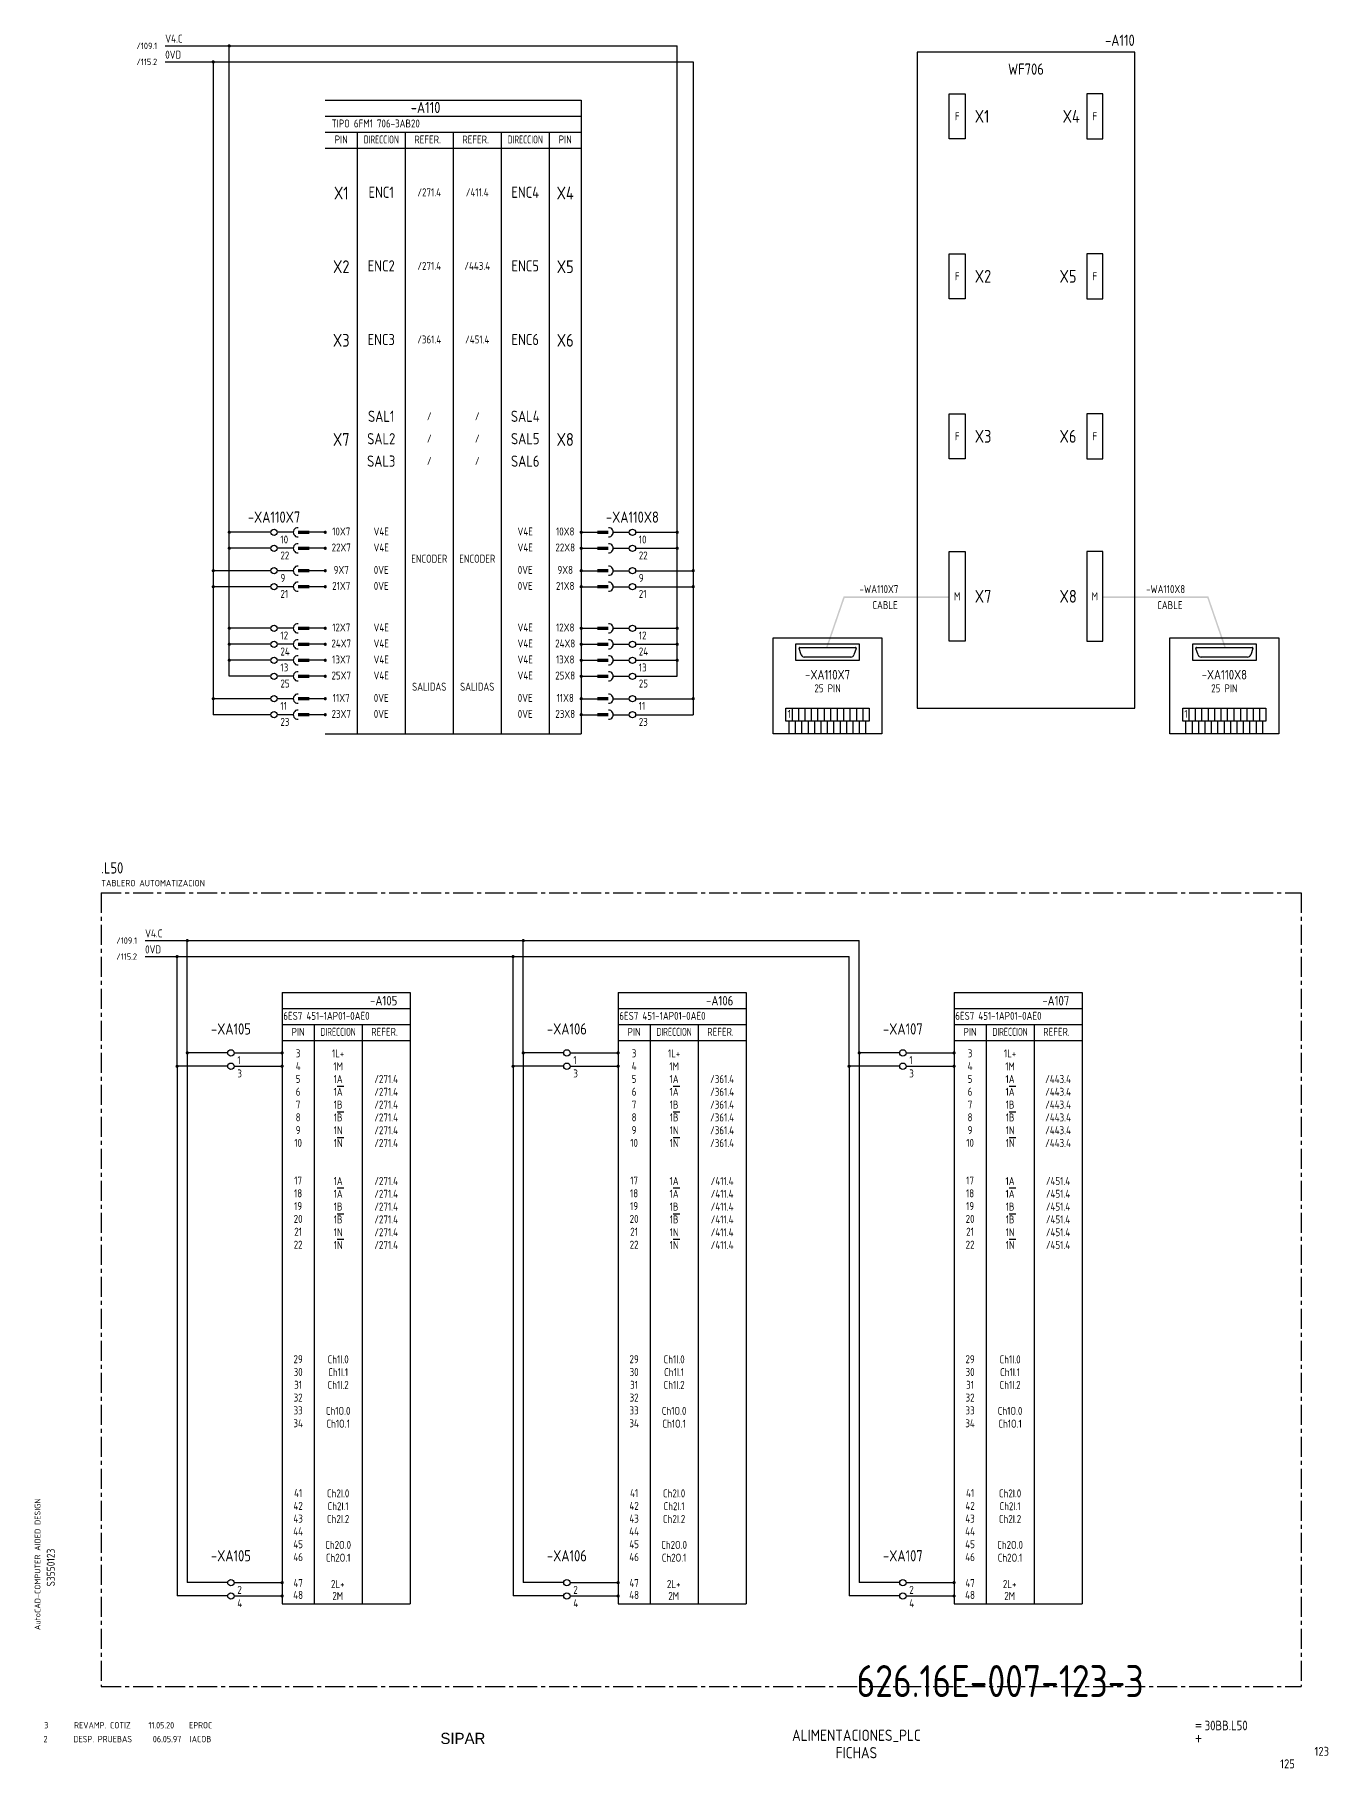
# Model space of a CAD drawing. Extents: x 10 to 983, y 6 to 547.
# Drawn here: x 579 to 983, y 6 to 547 of the extents above; entities that cross this region are included whole.
import ezdxf
from ezdxf.enums import TextEntityAlignment as Align

# ---------------------------------------------------------------- set-up
doc = ezdxf.new("R2010")
doc.units = 0
doc.header["$LTSCALE"] = 5
doc.header["$MEASUREMENT"] = 0
doc.linetypes.add('CENTER', pattern=[2, 1.25, -0.25, 0.25, -0.25])
doc.layers.get('0').update_dxf_attribs({"linetype": 'CONTINUOUS'})
doc.layers.add('3', color=3, linetype='CONTINUOUS')
doc.layers.add('CART', color=7, linetype='CONTINUOUS')
doc.styles.add('DIN', font='DIN.shx', dxfattribs={"width": 0.85})
doc.styles.add('N', font='ROMANS', dxfattribs={"width": 0.85, "height": 3})
doc.styles.add('X', font='UNIV.SHX', dxfattribs={"height": 3.5})

# ---------------------------------------------------------------- blocks, each defined once
blk = doc.blocks.new('B5-3')
at = {"linetype": 'Continuous', "const_width": 0.5}
blk.add_lwpolyline([(-0.25, 0, 1), (0.25, 0, 1)], format="xyb", close=True, dxfattribs=at)
blk = doc.blocks.new('REV2')
at = {"color": 3, "style": 'DIN'}
for s, width, p in [('2', 0.9, (12.45, 13.79)), ('DESP. PRUEBAS', 0.8, (21.76, 13.79)), ('06.05.97', 0.9, (46.59, 13.79)), ('IACOB', 0.9, (58.16, 13.79))]:
    blk.add_text(s, height=2, dxfattribs=dict(at, width=width)).set_placement(p)

msp = doc.modelspace()

# ---------------------------------------------------------------- linework, layer by layer
for p, q in [((619.53, 543.9), (779.53, 543.9)), ((639.53, 346.9), (639.53, 543.9)), ((779.53, 346.9), (779.53, 543.9)), ((619.53, 538.9), (784.53, 538.9)), ((634.53, 538.9), (634.53, 334.9)), ((784.53, 538.9), (784.53, 334.9)), ((864.53, 528.9), (869.53, 528.9)), ((864.53, 514.9), (864.53, 528.9)), ((869.53, 528.9), (869.53, 514.9)), ((907.53, 528.9), (907.53, 514.9)), ((912.53, 528.9), (907.53, 528.9)), ((912.53, 514.9), (912.53, 528.9)), ((869.53, 514.9), (864.53, 514.9)), ((907.53, 514.9), (912.53, 514.9)), ((864.53, 464.9), (864.53, 478.9)), ((864.53, 478.9), (869.53, 478.9)), ((869.53, 478.9), (869.53, 464.9)), ((912.53, 478.9), (907.53, 478.9)), ((907.53, 478.9), (907.53, 464.9)), ((912.53, 464.9), (912.53, 478.9)), ((869.53, 464.9), (864.53, 464.9)), ((907.53, 464.9), (912.53, 464.9)), ((864.53, 428.9), (869.53, 428.9)), ((864.53, 414.9), (864.53, 428.9)), ((869.53, 428.9), (869.53, 414.9)), ((907.53, 428.9), (907.53, 414.9)), ((912.53, 428.9), (907.53, 428.9)), ((912.53, 414.9), (912.53, 428.9)), ((869.53, 414.9), (864.53, 414.9)), ((907.53, 414.9), (912.53, 414.9)), ((652.53, 391.9), (639.53, 391.9)), ((659.53, 391.9), (654.53, 391.9)), ((669.53, 391.9), (664.53, 391.9)), ((749.53, 391.9), (754.53, 391.9)), ((759.53, 391.9), (764.53, 391.9)), ((766.53, 391.9), (779.53, 391.9)), ((652.53, 386.9), (639.53, 386.9)), ((659.53, 386.9), (654.53, 386.9)), ((669.53, 386.9), (664.53, 386.9)), ((749.53, 386.9), (754.53, 386.9)), ((759.53, 386.9), (764.53, 386.9)), ((766.53, 386.9), (779.53, 386.9)), ((864.53, 357.9), (864.53, 385.9)), ((864.53, 385.9), (869.53, 385.9)), ((869.53, 385.9), (869.53, 357.9)), ((912.53, 385.9), (907.53, 385.9)), ((907.53, 385.9), (907.53, 357.9)), ((912.53, 357.9), (912.53, 385.9)), ((652.53, 379.9), (634.53, 379.9)), ((659.53, 379.9), (654.53, 379.9)), ((669.53, 379.9), (664.53, 379.9)), ((749.53, 379.9), (754.53, 379.9)), ((759.53, 379.9), (764.53, 379.9)), ((766.53, 379.9), (784.53, 379.9)), ((652.53, 374.9), (634.53, 374.9)), ((659.53, 374.9), (654.53, 374.9)), ((669.53, 374.9), (664.53, 374.9)), ((749.53, 374.9), (754.53, 374.9)), ((759.53, 374.9), (764.53, 374.9)), ((766.53, 374.9), (784.53, 374.9)), ((652.53, 361.9), (639.53, 361.9)), ((659.53, 361.9), (654.53, 361.9)), ((669.53, 361.9), (664.53, 361.9)), ((749.53, 361.9), (754.53, 361.9)), ((759.53, 361.9), (764.53, 361.9)), ((766.53, 361.9), (779.53, 361.9)), ((809.53, 328.9), (809.53, 358.9)), ((809.53, 358.9), (843.53, 358.9)), ((843.53, 358.9), (843.53, 328.9)), ((869.53, 357.9), (864.53, 357.9)), ((907.53, 357.9), (912.53, 357.9)), ((933.53, 358.9), (967.53, 358.9)), ((933.53, 328.9), (933.53, 358.9)), ((967.53, 358.9), (967.53, 328.9)), ((652.53, 356.9), (639.53, 356.9)), ((659.53, 356.9), (654.53, 356.9)), ((669.53, 356.9), (664.53, 356.9)), ((749.53, 356.9), (754.53, 356.9)), ((759.53, 356.9), (764.53, 356.9)), ((766.53, 356.9), (779.53, 356.9)), ((816.53, 356.9), (816.53, 351.9)), ((836.53, 356.9), (816.53, 356.9)), ((818.3, 353.58), (817.62, 355.63)), ((817.81, 355.9), (835.25, 355.9)), ((833.81, 352.9), (819.25, 352.9)), ((835.44, 355.63), (834.76, 353.58)), ((836.53, 351.9), (836.53, 356.9)), ((960.53, 356.9), (940.53, 356.9)), ((940.53, 356.9), (940.53, 351.9)), ((942.3, 353.58), (941.62, 355.63)), ((941.81, 355.9), (959.25, 355.9)), ((957.81, 352.9), (943.25, 352.9)), ((959.44, 355.63), (958.76, 353.58)), ((960.53, 351.9), (960.53, 356.9)), ((652.53, 351.9), (639.53, 351.9)), ((652.53, 346.9), (639.53, 346.9)), ((659.53, 351.9), (654.53, 351.9)), ((659.53, 346.9), (654.53, 346.9)), ((669.53, 351.9), (664.53, 351.9)), ((669.53, 346.9), (664.53, 346.9)), ((749.53, 351.9), (754.53, 351.9)), ((749.53, 346.9), (754.53, 346.9)), ((759.53, 351.9), (764.53, 351.9)), ((759.53, 346.9), (764.53, 346.9)), ((766.53, 351.9), (779.53, 351.9)), ((766.53, 346.9), (779.53, 346.9)), ((816.53, 351.9), (836.53, 351.9)), ((940.53, 351.9), (960.53, 351.9)), ((652.53, 339.9), (634.53, 339.9)), ((659.53, 339.9), (654.53, 339.9)), ((669.53, 339.9), (664.53, 339.9)), ((749.53, 339.9), (754.53, 339.9)), ((759.53, 339.9), (764.53, 339.9)), ((766.53, 339.9), (784.53, 339.9)), ((813.53, 332.9), (813.53, 336.9)), ((813.53, 336.9), (839.53, 336.9)), ((815.53, 332.9), (815.53, 336.9)), ((817.53, 332.9), (817.53, 336.9)), ((819.53, 332.9), (819.53, 336.9)), ((821.53, 332.9), (821.53, 336.9)), ((823.53, 332.9), (823.53, 336.9)), ((825.53, 332.9), (825.53, 336.9)), ((827.53, 332.9), (827.53, 336.9)), ((829.53, 336.9), (829.53, 332.9)), ((831.53, 336.9), (831.53, 332.9)), ((833.53, 336.9), (833.53, 332.9)), ((835.53, 336.9), (835.53, 332.9)), ((837.53, 336.9), (837.53, 332.9)), ((839.53, 336.9), (839.53, 332.9)), ((937.53, 336.9), (963.53, 336.9)), ((937.53, 332.9), (937.53, 336.9)), ((939.53, 332.9), (939.53, 336.9)), ((941.53, 332.9), (941.53, 336.9)), ((943.53, 332.9), (943.53, 336.9)), ((945.53, 332.9), (945.53, 336.9)), ((947.53, 332.9), (947.53, 336.9)), ((949.53, 332.9), (949.53, 336.9)), ((951.53, 332.9), (951.53, 336.9)), ((953.53, 336.9), (953.53, 332.9)), ((955.53, 336.9), (955.53, 332.9)), ((957.53, 336.9), (957.53, 332.9)), ((959.53, 336.9), (959.53, 332.9)), ((961.53, 336.9), (961.53, 332.9)), ((963.53, 336.9), (963.53, 332.9)), ((652.53, 334.9), (634.53, 334.9)), ((659.53, 334.9), (654.53, 334.9)), ((669.53, 334.9), (664.53, 334.9)), ((749.53, 334.9), (754.53, 334.9)), ((759.53, 334.9), (764.53, 334.9)), ((766.53, 334.9), (784.53, 334.9)), ((839.53, 332.9), (813.53, 332.9)), ((814.53, 328.9), (814.53, 332.9)), ((816.53, 328.9), (816.53, 332.9)), ((818.53, 328.9), (818.53, 332.9)), ((820.53, 328.9), (820.53, 332.9)), ((822.53, 328.9), (822.53, 332.9)), ((824.53, 328.9), (824.53, 332.9)), ((826.53, 328.9), (826.53, 332.9)), ((828.53, 328.9), (828.53, 332.9)), ((830.53, 328.9), (830.53, 332.9)), ((832.53, 328.9), (832.53, 332.9)), ((834.53, 328.9), (834.53, 332.9)), ((836.53, 328.9), (836.53, 332.9)), ((838.53, 328.9), (838.53, 332.9)), ((963.53, 332.9), (937.53, 332.9)), ((938.53, 328.9), (938.53, 332.9)), ((940.53, 328.9), (940.53, 332.9)), ((942.53, 328.9), (942.53, 332.9)), ((944.53, 328.9), (944.53, 332.9)), ((946.53, 328.9), (946.53, 332.9)), ((948.53, 328.9), (948.53, 332.9)), ((950.53, 328.9), (950.53, 332.9)), ((952.53, 328.9), (952.53, 332.9)), ((954.53, 328.9), (954.53, 332.9)), ((956.53, 328.9), (956.53, 332.9)), ((958.53, 328.9), (958.53, 332.9)), ((960.53, 328.9), (960.53, 332.9)), ((962.53, 328.9), (962.53, 332.9)), ((843.53, 328.9), (809.53, 328.9)), ((967.53, 328.9), (933.53, 328.9)), ((613.24, 264.31), (836.43, 264.31)), ((613.24, 259.31), (833.23, 259.31))]:
    msp.add_line(p, q)
at = {"color": 3, "linetype": 'CENTER'}
for p, q in [((599.53, 279.27), (974.53, 279.27)), ((599.53, 279.27), (599.53, 31.23)), ((974.53, 279.27), (974.53, 31.23)), ((599.53, 31.23), (974.53, 31.23))]:
    msp.add_line(p, q, dxfattribs=at)
at = {"linetype": 'Continuous'}
for p, q in [((626.43, 229.21), (626.43, 264.31)), ((731.43, 229.21), (731.43, 264.31)), ((836.43, 229.21), (836.43, 264.31)), ((623.23, 225.04), (623.23, 259.31)), ((728.23, 225.04), (728.23, 259.31)), ((833.23, 225.04), (833.23, 259.31)), ((639.06, 229.21), (626.43, 229.21)), ((626.43, 229.21), (626.43, 63.67)), ((641.06, 229.21), (656.06, 229.21)), ((744.06, 229.21), (731.43, 229.21)), ((731.43, 229.21), (731.43, 63.67)), ((746.06, 229.21), (761.06, 229.21)), ((849.06, 229.21), (836.43, 229.21)), ((836.43, 229.21), (836.43, 63.67)), ((851.06, 229.21), (866.06, 229.21)), ((639.06, 225.04), (623.23, 225.04)), ((623.23, 225.04), (623.23, 59.5)), ((641.06, 225.04), (656.06, 225.04)), ((744.06, 225.04), (728.23, 225.04)), ((728.23, 225.04), (728.23, 59.5)), ((746.06, 225.04), (761.06, 225.04)), ((849.06, 225.04), (833.23, 225.04)), ((833.23, 225.04), (833.23, 59.5)), ((851.06, 225.04), (866.06, 225.04)), ((673.3, 218.87), (675.34, 218.87)), ((778.3, 218.87), (780.34, 218.87)), ((883.3, 218.87), (885.34, 218.87)), ((673.3, 210.81), (675.34, 210.81)), ((778.3, 210.81), (780.34, 210.81)), ((883.3, 210.81), (885.34, 210.81)), ((673.3, 202.82), (675.34, 202.82)), ((778.3, 202.82), (780.34, 202.82)), ((883.3, 202.82), (885.34, 202.82)), ((673.3, 187), (675.34, 187)), ((778.3, 187), (780.34, 187)), ((883.3, 187), (885.34, 187)), ((673.3, 178.94), (675.34, 178.94)), ((778.3, 178.94), (780.34, 178.94)), ((883.3, 178.94), (885.34, 178.94)), ((673.3, 170.96), (675.34, 170.96)), ((778.3, 170.96), (780.34, 170.96)), ((883.3, 170.96), (885.34, 170.96)), ((639.06, 63.67), (626.43, 63.67)), ((641.06, 63.67), (656.06, 63.67)), ((744.06, 63.67), (731.43, 63.67)), ((746.06, 63.67), (761.06, 63.67)), ((849.06, 63.67), (836.43, 63.67)), ((851.06, 63.67), (866.06, 63.67)), ((639.06, 59.5), (623.23, 59.5)), ((641.06, 59.5), (656.06, 59.5)), ((744.06, 59.5), (728.23, 59.5)), ((746.06, 59.5), (761.06, 59.5)), ((849.06, 59.5), (833.23, 59.5)), ((851.06, 59.5), (866.06, 59.5))]:
    msp.add_line(p, q, dxfattribs=at)
at = {"color": 3}
for p, q in [((656.06, 248.04), (656.06, 57.04)), ((656.06, 248.04), (696.06, 248.04)), ((696.06, 248.04), (696.06, 57.04)), ((761.06, 248.04), (761.06, 57.04)), ((761.06, 248.04), (801.06, 248.04)), ((801.06, 248.04), (801.06, 57.04)), ((866.06, 248.04), (866.06, 57.04)), ((866.06, 248.04), (906.06, 248.04)), ((906.06, 248.04), (906.06, 57.04)), ((656.06, 243.04), (696.06, 243.04)), ((761.06, 243.04), (801.06, 243.04)), ((866.06, 243.04), (906.06, 243.04)), ((656.06, 238.04), (696.06, 238.04)), ((656.06, 233.04), (696.06, 233.04)), ((666.06, 238.04), (666.06, 57.04)), ((681.06, 238.04), (681.06, 57.04)), ((761.06, 238.04), (801.06, 238.04)), ((761.06, 233.04), (801.06, 233.04)), ((771.06, 238.04), (771.06, 57.04)), ((786.06, 238.04), (786.06, 57.04)), ((866.06, 238.04), (906.06, 238.04)), ((866.06, 233.04), (906.06, 233.04)), ((876.06, 238.04), (876.06, 57.04)), ((891.06, 238.04), (891.06, 57.04)), ((656.06, 57.04), (696.06, 57.04)), ((761.06, 57.04), (801.06, 57.04)), ((866.06, 57.04), (906.06, 57.04))]:
    msp.add_line(p, q, dxfattribs=at)
at = {"linetype": 'Continuous', "const_width": 0.5}
msp.add_lwpolyline([(634.28, 538.9, 1), (634.78, 538.9, 1)], format="xyb", close=True, dxfattribs=at)
for centre in [(653.53, 391.9), (765.53, 391.9), (653.53, 386.9), (765.53, 386.9), (653.53, 379.9), (765.53, 379.9), (653.53, 374.9), (765.53, 374.9), (653.53, 361.9), (653.53, 356.9), (765.53, 361.9), (765.53, 356.9), (653.53, 351.9), (765.53, 351.9), (653.53, 346.9), (765.53, 346.9), (653.53, 339.9), (653.53, 334.9), (765.53, 339.9), (765.53, 334.9), (640.06, 229.21), (745.06, 229.21), (850.06, 229.21), (640.06, 225.04), (745.06, 225.04), (850.06, 225.04), (640.06, 63.67), (640.06, 59.5), (745.06, 63.67), (745.06, 59.5), (850.06, 63.67), (850.06, 59.5)]:
    msp.add_circle(centre, 1)
for centre, radius, start, end in [((660.97, 391.9), 1.44, 87.5221, 272.4779), ((758.09, 391.9), 1.44, 267.5221, 92.4779), ((660.97, 386.9), 1.44, 87.5221, 272.4779), ((758.09, 386.9), 1.44, 267.5221, 92.4779), ((660.97, 379.9), 1.44, 87.5221, 272.4779), ((758.09, 379.9), 1.44, 267.5221, 92.4779), ((660.97, 374.9), 1.44, 87.5221, 272.4779), ((758.09, 374.9), 1.44, 267.5221, 92.4779), ((660.97, 361.9), 1.44, 87.5221, 272.4779), ((758.09, 361.9), 1.44, 267.5221, 92.4779), ((660.97, 356.9), 1.44, 87.5221, 272.4779), ((758.09, 356.9), 1.44, 267.5221, 92.4779), ((660.97, 351.9), 1.44, 87.5221, 272.4779), ((758.09, 351.9), 1.44, 267.5221, 92.4779), ((817.81, 355.7), 0.2, 90, 198.4349), ((819.25, 353.9), 1, 198.4349, 270), ((833.81, 353.9), 1, 270, 341.5651), ((835.25, 355.7), 0.2, 341.5651, 90), ((941.81, 355.7), 0.2, 90, 198.4349), ((943.25, 353.9), 1, 198.4349, 270), ((957.81, 353.9), 1, 270, 341.5651), ((959.25, 355.7), 0.2, 341.5651, 90), ((660.97, 346.9), 1.44, 87.5221, 272.4779), ((758.09, 346.9), 1.44, 267.5221, 92.4779), ((660.97, 339.9), 1.44, 87.5221, 272.4779), ((758.09, 339.9), 1.44, 267.5221, 92.4779), ((660.97, 334.9), 1.44, 87.5221, 272.4779), ((758.09, 334.9), 1.44, 267.5221, 92.4779)]:
    msp.add_arc(centre, radius, start, end)
for points in [[(661.03, 391.4), (661.03, 392.4), (664.53, 391.4), (664.53, 392.4)], [(758.03, 391.4), (758.03, 392.4), (754.53, 391.4), (754.53, 392.4)], [(661.03, 386.4), (661.03, 387.4), (664.53, 386.4), (664.53, 387.4)], [(758.03, 386.4), (758.03, 387.4), (754.53, 386.4), (754.53, 387.4)], [(661.03, 379.4), (661.03, 380.4), (664.53, 379.4), (664.53, 380.4)], [(758.03, 379.4), (758.03, 380.4), (754.53, 379.4), (754.53, 380.4)], [(661.03, 374.4), (661.03, 375.4), (664.53, 374.4), (664.53, 375.4)], [(758.03, 374.4), (758.03, 375.4), (754.53, 374.4), (754.53, 375.4)], [(826.03, 355.9), (826.53, 355.9), (831.53, 371.9), (832.03, 371.9)], [(831.53, 371.9), (831.53, 371.4), (864.53, 371.9), (864.53, 371.4)], [(945.53, 371.9), (945.53, 371.4), (912.53, 371.9), (912.53, 371.4)], [(951.03, 355.9), (950.53, 355.9), (945.53, 371.9), (945.03, 371.9)], [(661.03, 361.4), (661.03, 362.4), (664.53, 361.4), (664.53, 362.4)], [(758.03, 361.4), (758.03, 362.4), (754.53, 361.4), (754.53, 362.4)], [(661.03, 356.4), (661.03, 357.4), (664.53, 356.4), (664.53, 357.4)], [(661.03, 351.4), (661.03, 352.4), (664.53, 351.4), (664.53, 352.4)], [(758.03, 356.4), (758.03, 357.4), (754.53, 356.4), (754.53, 357.4)], [(758.03, 351.4), (758.03, 352.4), (754.53, 351.4), (754.53, 352.4)], [(661.03, 346.4), (661.03, 347.4), (664.53, 346.4), (664.53, 347.4)], [(758.03, 346.4), (758.03, 347.4), (754.53, 346.4), (754.53, 347.4)], [(661.03, 339.4), (661.03, 340.4), (664.53, 339.4), (664.53, 340.4)], [(758.03, 339.4), (758.03, 340.4), (754.53, 339.4), (754.53, 340.4)], [(661.03, 334.4), (661.03, 335.4), (664.53, 334.4), (664.53, 335.4)], [(758.03, 334.4), (758.03, 335.4), (754.53, 334.4), (754.53, 335.4)]]:
    msp.add_solid(points)
at = {"layer": '3'}
for p, q in [((922.53, 541.9), (854.53, 541.9)), ((854.53, 541.9), (854.53, 336.9)), ((922.53, 336.9), (922.53, 541.9)), ((669.53, 526.9), (749.53, 526.9)), ((749.53, 526.9), (749.53, 328.9)), ((669.53, 521.9), (749.53, 521.9)), ((669.53, 516.9), (749.53, 516.9)), ((679.53, 516.9), (679.53, 328.9)), ((694.53, 516.9), (694.53, 328.9)), ((709.53, 516.9), (709.53, 328.9)), ((724.53, 516.9), (724.53, 328.9)), ((739.53, 516.9), (739.53, 328.9)), ((669.53, 511.9), (749.53, 511.9)), ((854.53, 336.9), (922.53, 336.9)), ((669.53, 328.9), (749.53, 328.9))]:
    msp.add_line(p, q, dxfattribs=at)

# ---------------------------------------------------------------- block references
for p in [(639.53, 543.9), (639.53, 391.9), (669.53, 391.9), (639.53, 386.9), (669.53, 386.9), (634.53, 379.9), (669.53, 379.9), (634.53, 374.9), (669.53, 374.9), (639.53, 361.9), (669.53, 361.9), (639.53, 356.9), (639.53, 351.9), (669.53, 356.9), (669.53, 351.9), (669.53, 346.9), (634.53, 339.9), (669.53, 339.9), (669.53, 334.9)]:
    msp.add_blockref('B5-3', p)
at = {"xscale": -1}
for p in [(749.53, 391.9), (779.53, 391.9), (749.53, 386.9), (779.53, 386.9), (749.53, 379.9), (784.53, 379.9), (749.53, 374.9), (784.53, 374.9), (749.53, 361.9), (779.53, 361.9), (749.53, 356.9), (749.53, 351.9), (779.53, 356.9), (779.53, 351.9), (749.53, 346.9), (749.53, 339.9), (784.53, 339.9), (749.53, 334.9), (626.43, 264.31), (731.43, 264.31), (623.23, 259.31), (728.23, 259.31), (626.43, 229.21), (656.06, 229.21), (731.43, 229.21), (761.06, 229.21), (761.06, 229.21), (836.43, 229.21), (866.06, 229.21), (866.06, 229.21), (623.23, 225.04), (656.06, 225.04), (728.23, 225.04), (761.06, 225.04), (761.06, 225.04), (833.23, 225.04), (866.06, 225.04), (866.06, 225.04), (656.06, 63.67), (656.06, 59.5), (761.06, 63.67), (761.06, 59.5), (866.06, 63.67), (866.06, 59.5)]:
    msp.add_blockref('B5-3', p, dxfattribs=at)
at = {"linetype": 'Continuous'}
msp.add_blockref('REV2', (569.05, 0), dxfattribs=at)

# ---------------------------------------------------------------- texts
at = {"style": 'DIN', "width": 0.85}
for s, height, p in [('V4.C', 2.5, (619.53, 544.9)), ('/109.1', 2, (610.53, 542.9)), ('0VD', 2.5, (619.53, 539.9)), ('/115.2', 2, (610.53, 537.9)), ('TIPO 6FM1 706-3AB20', 2.5, (671.53, 518.4)), ('10', 2.5, (655.53, 388.4)), ('10', 2.5, (767.53, 388.4)), ('22', 2.5, (655.53, 383.4)), ('22', 2.5, (767.53, 383.4)), ('21', 2.5, (655.53, 371.4)), ('9', 2.5, (655.53, 376.4)), ('21', 2.5, (767.53, 371.4)), ('9', 2.5, (767.53, 376.4)), ('-WA110X7', 2.5, (836.53, 372.9)), ('-WA110X8', 2.5, (926.05, 372.9)), ('CABLE', 2.5, (840.53, 367.9)), ('CABLE', 2.5, (929.53, 367.9)), ('12', 2.5, (655.53, 358.4)), ('12', 2.5, (767.53, 358.4)), ('24', 2.5, (655.53, 353.4)), ('24', 2.5, (767.53, 353.4)), ('13', 2.5, (655.53, 348.4)), ('13', 2.5, (767.53, 348.4)), ('25', 2.5, (655.53, 343.4)), ('25', 2.5, (767.53, 343.4)), ('11', 2.5, (655.53, 336.4)), ('11', 2.5, (767.53, 336.4)), ('23', 2.5, (655.53, 331.4)), ('23', 2.5, (767.53, 331.4)), ('TABLERO AUTOMATIZACION', 2, (599.53, 281.27)), ('V4.C', 2.5, (613.24, 265.31)), ('/109.1', 2, (604.24, 263.31)), ('/115.2', 2, (604.24, 258.31)), ('0VD', 2.5, (613.24, 260.31)), ('6ES7 451-1AP01-0AE0', 2.5, (656.42, 239.54)), ('6ES7 451-1AP01-0AE0', 2.5, (761.42, 239.54)), ('6ES7 451-1AP01-0AE0', 2.5, (866.42, 239.54)), ('1', 2.5, (642.06, 225.71)), ('1', 2.5, (747.06, 225.71)), ('1', 2.5, (852.06, 225.71)), ('3', 2.5, (642.06, 221.54)), ('3', 2.5, (747.06, 221.54)), ('3', 2.5, (852.06, 221.54)), ('2', 2.5, (642.06, 60.17)), ('2', 2.5, (747.06, 60.17)), ('2', 2.5, (852.06, 60.17)), ('4', 2.5, (642.06, 56)), ('4', 2.5, (747.06, 56)), ('4', 2.5, (852.06, 56))]:
    msp.add_text(s, height=height, dxfattribs=at).set_placement(p)
for s, p in [('F', (867.03, 521.9)), ('F', (910.03, 521.9)), ('F', (867.03, 471.9)), ('F', (910.03, 471.9)), ('F', (867.03, 421.9)), ('F', (910.03, 421.9)), ('M', (867.03, 371.9)), ('M', (910.03, 371.9))]:
    msp.add_text(s, height=2.5, dxfattribs=at).set_placement(p, align=Align.MIDDLE)
for s, p in [('PIN', (674.53, 513.4)), ('REFER.', (701.53, 513.4)), ('REFER.', (716.53, 513.4)), ('PIN', (744.53, 513.4)), ('/271.4', (702.03, 496.9)), ('/411.4', (717.03, 496.9)), ('/271.4', (702.03, 473.9)), ('/443.4', (717.03, 473.9)), ('/361.4', (702.03, 450.9)), ('/451.4', (717.03, 450.9)), ('/', (702.03, 426.9)), ('/', (717.03, 426.9)), ('/', (702.03, 419.9)), ('/', (717.03, 419.9)), ('/', (702.03, 412.9)), ('/', (717.03, 412.9)), ('10X7', (674.53, 390.9)), ('V4E', (687.03, 390.9)), ('V4E', (732.03, 390.9)), ('10X8', (744.53, 390.9)), ('22X7', (674.53, 385.9)), ('V4E', (687.03, 385.9)), ('ENCODER', (702.03, 382.4)), ('ENCODER', (717.03, 382.4)), ('V4E', (732.03, 385.9)), ('22X8', (744.53, 385.9)), ('9X7', (674.53, 378.9)), ('0VE', (687.03, 378.9)), ('0VE', (732.03, 378.9)), ('9X8', (744.53, 378.9)), ('21X7', (674.53, 373.9)), ('0VE', (687.03, 373.9)), ('0VE', (732.03, 373.9)), ('21X8', (744.53, 373.9)), ('12X7', (674.53, 360.9)), ('V4E', (687.03, 360.9)), ('V4E', (732.03, 360.9)), ('12X8', (744.53, 360.9)), ('24X7', (674.53, 355.9)), ('V4E', (687.03, 355.9)), ('V4E', (732.03, 355.9)), ('24X8', (744.53, 355.9)), ('13X7', (674.53, 350.9)), ('V4E', (687.03, 350.9)), ('V4E', (732.03, 350.9)), ('13X8', (744.53, 350.9)), ('25X7', (674.53, 345.9)), ('V4E', (687.03, 345.9)), ('V4E', (732.03, 345.9)), ('25X8', (744.53, 345.9)), ('11X7', (674.53, 338.9)), ('0VE', (687.03, 338.9)), ('SALIDAS', (702.03, 342.4)), ('SALIDAS', (717.03, 342.4)), ('0VE', (732.03, 338.9)), ('11X8', (744.53, 338.9)), ('25 PIN', (826.53, 341.9)), ('25 PIN', (950.53, 341.9)), ('23X7', (674.53, 333.9)), ('0VE', (687.03, 333.9)), ('0VE', (732.03, 333.9)), ('23X8', (744.53, 333.9)), ('1', (814.53, 333.9)), ('1', (938.53, 333.9)), ('PIN', (661.06, 234.54)), ('REFER.', (688.06, 234.54)), ('PIN', (766.06, 234.54)), ('REFER.', (793.06, 234.54)), ('PIN', (871.06, 234.54)), ('REFER.', (898.06, 234.54)), ('3', (661.06, 227.84)), ('1L+', (673.56, 227.8)), ('3', (766.06, 227.84)), ('1L+', (778.56, 227.8)), ('3', (871.06, 227.84)), ('1L+', (883.56, 227.8)), ('4', (661.06, 223.84)), ('5', (661.06, 219.84)), ('1M', (673.56, 223.75)), ('1A', (673.56, 219.8)), ('/271.4', (688.56, 219.8)), ('4', (766.06, 223.84)), ('5', (766.06, 219.84)), ('1M', (778.56, 223.75)), ('1A', (778.56, 219.8)), ('/361.4', (793.56, 219.8)), ('4', (871.06, 223.84)), ('5', (871.06, 219.84)), ('1M', (883.56, 223.75)), ('1A', (883.56, 219.8)), ('/443.4', (898.56, 219.8)), ('6', (661.06, 215.84)), ('1A', (673.56, 215.8)), ('/271.4', (688.56, 215.8)), ('6', (766.06, 215.84)), ('1A', (778.56, 215.8)), ('/361.4', (793.56, 215.8)), ('6', (871.06, 215.84)), ('1A', (883.56, 215.8)), ('/443.4', (898.56, 215.8)), ('7', (661.06, 211.84)), ('1B', (673.56, 211.8)), ('/271.4', (688.56, 211.8)), ('7', (766.06, 211.84)), ('1B', (778.56, 211.8)), ('/361.4', (793.56, 211.8)), ('7', (871.06, 211.84)), ('1B', (883.56, 211.8)), ('/443.4', (898.56, 211.8)), ('9', (661.06, 203.84)), ('8', (661.06, 207.84)), ('1B', (673.56, 207.8)), ('1N', (673.56, 203.8)), ('/271.4', (688.56, 207.8)), ('/271.4', (688.56, 203.8)), ('9', (766.06, 203.84)), ('8', (766.06, 207.84)), ('1B', (778.56, 207.8)), ('1N', (778.56, 203.8)), ('/361.4', (793.56, 207.8)), ('/361.4', (793.56, 203.8)), ('9', (871.06, 203.84)), ('8', (871.06, 207.84)), ('1B', (883.56, 207.8)), ('1N', (883.56, 203.8)), ('/443.4', (898.56, 207.8)), ('/443.4', (898.56, 203.8)), ('10', (661.06, 199.85)), ('1N', (673.56, 199.8)), ('/271.4', (688.56, 199.8)), ('10', (766.06, 199.85)), ('1N', (778.56, 199.8)), ('/361.4', (793.56, 199.8)), ('10', (871.06, 199.85)), ('1N', (883.56, 199.8)), ('/443.4', (898.56, 199.8)), ('17', (661.06, 188.09)), ('1A', (673.56, 187.93)), ('/271.4', (688.56, 187.93)), ('17', (766.06, 188.09)), ('1A', (778.56, 187.93)), ('/411.4', (793.56, 187.93)), ('17', (871.06, 188.09)), ('1A', (883.56, 187.93)), ('/451.4', (898.56, 187.93)), ('18', (661.06, 184.09)), ('1A', (673.56, 183.93)), ('/271.4', (688.56, 183.93)), ('18', (766.06, 184.09)), ('1A', (778.56, 183.93)), ('/411.4', (793.56, 183.93)), ('18', (871.06, 184.09)), ('1A', (883.56, 183.93)), ('/451.4', (898.56, 183.93)), ('19', (661.06, 180.09)), ('1B', (673.56, 179.93)), ('/271.4', (688.56, 179.93)), ('19', (766.06, 180.09)), ('1B', (778.56, 179.93)), ('/411.4', (793.56, 179.93)), ('19', (871.06, 180.09)), ('1B', (883.56, 179.93)), ('/451.4', (898.56, 179.93)), ('20', (661.06, 176.09)), ('21', (661.06, 172.09)), ('1B', (673.56, 175.93)), ('1N', (673.56, 171.93)), ('/271.4', (688.56, 175.93)), ('/271.4', (688.56, 171.93)), ('20', (766.06, 176.09)), ('21', (766.06, 172.09)), ('1B', (778.56, 175.93)), ('1N', (778.56, 171.93)), ('/411.4', (793.56, 175.93)), ('/411.4', (793.56, 171.93)), ('20', (871.06, 176.09)), ('21', (871.06, 172.09)), ('1B', (883.56, 175.93)), ('1N', (883.56, 171.93)), ('/451.4', (898.56, 175.93)), ('/451.4', (898.56, 171.93)), ('22', (661.06, 168.03)), ('1N', (673.56, 167.93)), ('/271.4', (688.56, 167.93)), ('22', (766.06, 168.03)), ('1N', (778.56, 167.93)), ('/411.4', (793.56, 167.93)), ('22', (871.06, 168.03)), ('1N', (883.56, 167.93)), ('/451.4', (898.56, 167.93)), ('29', (661.06, 132.25)), ('30', (661.06, 128.25)), ('Ch1I.0', (673.56, 132.2)), ('Ch1I.1', (673.56, 128.2)), ('29', (766.06, 132.25)), ('30', (766.06, 128.25)), ('Ch1I.0', (778.56, 132.2)), ('Ch1I.1', (778.56, 128.2)), ('29', (871.06, 132.25)), ('30', (871.06, 128.25)), ('Ch1I.0', (883.56, 132.2)), ('Ch1I.1', (883.56, 128.2)), ('31', (661.06, 124.25)), ('Ch1I.2', (673.56, 124.2)), ('31', (766.06, 124.25)), ('Ch1I.2', (778.56, 124.2)), ('31', (871.06, 124.25)), ('Ch1I.2', (883.56, 124.2)), ('32', (661.06, 120.25)), ('32', (766.06, 120.25)), ('32', (871.06, 120.25)), ('34', (661.06, 112.23)), ('33', (661.06, 116.25)), ('Ch1O.0', (673.56, 116.1)), ('Ch1O.1', (673.56, 112.1)), ('34', (766.06, 112.23)), ('33', (766.06, 116.25)), ('Ch1O.0', (778.56, 116.1)), ('Ch1O.1', (778.56, 112.1)), ('34', (871.06, 112.23)), ('33', (871.06, 116.25)), ('Ch1O.0', (883.56, 116.1)), ('Ch1O.1', (883.56, 112.1)), ('41', (661.06, 90.41)), ('Ch2I.0', (673.56, 90.32)), ('41', (766.06, 90.41)), ('Ch2I.0', (778.56, 90.32)), ('41', (871.06, 90.41)), ('Ch2I.0', (883.56, 90.32)), ('42', (661.06, 86.41)), ('Ch2I.1', (673.56, 86.32)), ('42', (766.06, 86.41)), ('Ch2I.1', (778.56, 86.32)), ('42', (871.06, 86.41)), ('Ch2I.1', (883.56, 86.32)), ('43', (661.06, 82.43)), ('Ch2I.2', (673.56, 82.32)), ('43', (766.06, 82.43)), ('Ch2I.2', (778.56, 82.32)), ('43', (871.06, 82.43)), ('Ch2I.2', (883.56, 82.32)), ('44', (661.06, 78.43)), ('45', (661.06, 74.43)), ('Ch2O.0', (673.56, 74.22)), ('44', (766.06, 78.43)), ('45', (766.06, 74.43)), ('Ch2O.0', (778.56, 74.22)), ('44', (871.06, 78.43)), ('45', (871.06, 74.43)), ('Ch2O.0', (883.56, 74.22)), ('46', (661.06, 70.41)), ('Ch2O.1', (673.56, 70.22)), ('46', (766.06, 70.41)), ('Ch2O.1', (778.56, 70.22)), ('46', (871.06, 70.41)), ('Ch2O.1', (883.56, 70.22)), ('48', (661.06, 58.57)), ('47', (661.06, 62.29)), ('2L+', (673.44, 61.99)), ('2M', (673.44, 58.27)), ('48', (766.06, 58.57)), ('47', (766.06, 62.29)), ('2L+', (778.44, 61.99)), ('2M', (778.44, 58.27)), ('48', (871.06, 58.57)), ('47', (871.06, 62.29)), ('2L+', (883.44, 61.99)), ('2M', (883.44, 58.27))]:
    msp.add_text(s, height=2.5, dxfattribs=at).set_placement(p, align=Align.CENTER)
at = {"style": 'DIN', "width": 0.596129}
for p, p2 in [((681.53, 513.4), (692.53, 513.4)), ((726.53, 513.4), (737.53, 513.4)), ((668.06, 234.54), (679.06, 234.54)), ((773.06, 234.54), (784.06, 234.54)), ((878.06, 234.54), (889.06, 234.54))]:
    msp.add_text('DIRECCION', height=2.5, dxfattribs=at).set_placement(p, p2, align=Align.FIT)
at = {"color": 3, "style": 'DIN'}
for s, height, width, p in [('.L50', 3.5, 0.85, (599.53, 285.27)), ('3', 2, 0.9, (581.72, 18.11)), ('REVAMP. COTIZ', 2, 0.8, (591.03, 18.11)), ('11.05.20', 2, 0.9, (614.3, 18.11)), ('EPROC', 2, 0.9, (626.98, 18.11))]:
    msp.add_text(s, height=height, dxfattribs=dict(at, width=width)).set_placement(p)
at = {"color": 3, "style": 'DIN', "width": 0.85}
for s, p in [('-A105', (692.06, 244.04)), ('-A106', (797.06, 244.04)), ('-A107', (902.06, 244.04))]:
    msp.add_text(s, height=3, dxfattribs=at).set_placement(p, align=Align.RIGHT)
at = {"color": 2, "insert": (835.56, 37.92), "char_height": 10, "width": 111.0411, "attachment_point": 1, "style": 'DIN'}
msp.add_mtext('626.16E-007-123-3', dxfattribs=at)
at = {"layer": '3', "style": 'DIN', "width": 0.85}
for p in [(922.53, 543.9), (705.53, 522.9)]:
    msp.add_text('-A110', height=3.5, dxfattribs=at).set_placement(p, align=Align.RIGHT)
for s, height, p in [('WF706', 3.5, (888.53, 534.9)), ('X1', 4, (674.53, 495.9)), ('ENC1', 3.5, (687.03, 496.4)), ('ENC4', 3.5, (732.03, 496.4)), ('X4', 4, (744.53, 495.9)), ('X2', 4, (674.53, 472.9)), ('ENC2', 3.5, (687.03, 473.4)), ('ENC5', 3.5, (732.03, 473.4)), ('X5', 4, (744.53, 472.9)), ('X3', 4, (674.53, 449.9)), ('ENC3', 3.5, (687.03, 450.4)), ('ENC6', 3.5, (732.03, 450.4)), ('X6', 4, (744.53, 449.9)), ('SAL1', 3.5, (687.03, 426.4)), ('SAL4', 3.5, (732.03, 426.4)), ('X7', 4, (674.53, 418.9)), ('SAL2', 3.5, (687.03, 419.4)), ('SAL5', 3.5, (732.03, 419.4)), ('X8', 4, (744.53, 418.9)), ('SAL3', 3.5, (687.03, 412.4)), ('SAL6', 3.5, (732.03, 412.4)), ('-XA110X7', 3.5, (653.53, 394.9)), ('-XA110X8', 3.5, (765.53, 394.9)), ('-XA110X7', 3, (826.53, 345.9)), ('-XA110X8', 3, (950.53, 345.9)), ('-XA105', 3.5, (640.06, 234.95)), ('-XA106', 3.5, (745.06, 234.95)), ('-XA107', 3.5, (850.06, 234.95)), ('-XA105', 3.5, (640.06, 70.33)), ('-XA106', 3.5, (745.06, 70.33)), ('-XA107', 3.5, (850.06, 70.33))]:
    msp.add_text(s, height=height, dxfattribs=at).set_placement(p, align=Align.CENTER)
for s, p in [('X1', (872.53, 519.9)), ('X4', (900, 519.9)), ('X2', (872.53, 469.9)), ('X5', (899.03, 469.9)), ('X3', (872.53, 419.9)), ('X6', (899.03, 419.9)), ('X7', (872.53, 369.9)), ('X8', (899.03, 369.9))]:
    msp.add_text(s, height=4, dxfattribs=at).set_placement(p)
at = {"layer": 'CART', "color": 1, "style": 'DIN', "width": 0.9}
msp.add_text('AutoCAD-COMPUTER AIDED DESIGN', height=1.8, rotation=90, dxfattribs=at).set_placement((580.52, 48.84))
at = {"layer": 'CART', "color": 3, "style": 'N', "width": 0.85}
for s, p in [('=', (941.29, 17.91)), ('+', (941.29, 13.87))]:
    msp.add_text(s, height=2.5, dxfattribs=at).set_placement(p)
at = {"layer": 'CART', "color": 3, "style": 'DIN', "width": 0.9, "flags": 1}
msp.add_attdef('S3550123', text='', height=2.5, rotation=90, dxfattribs=at).set_placement((585, 68.38), align=Align.CENTER)
at = {"layer": 'CART', "color": 6, "style": 'X', "flags": 1}
msp.add_attdef('SIPAR', text='', height=3.5, dxfattribs=at).set_placement((712.55, 15), align=Align.MIDDLE)
at = {"layer": 'CART', "color": 2, "style": 'DIN', "width": 0.9, "flags": 1}
for tag, p in [('ALIMENTACIONES_PLC', (835.55, 15.81)), ('FICHAS', (835.55, 10.54))]:
    msp.add_attdef(tag, text='', height=3.5, dxfattribs=at).set_placement(p, align=Align.MIDDLE)
at = {"layer": 'CART', "color": 3, "style": 'DIN', "width": 0.85}
msp.add_attdef('30BB.L50', text='', height=3, dxfattribs=at).set_placement((944.38, 16.63), align=Align.BOTTOM_LEFT)
at = {"layer": 'CART', "color": 2, "style": 'DIN', "width": 0.9, "flags": 1}
msp.add_attdef('123', text='', height=2.8, dxfattribs=at).set_placement((983.25, 9.56), align=Align.RIGHT)
at = {"layer": 'CART', "color": 7, "style": 'DIN', "width": 0.9, "flags": 1}
msp.add_attdef('125', (967.98, 5.65), '', height=2.8, dxfattribs=at)

doc.saveas('drawing.dxf')
